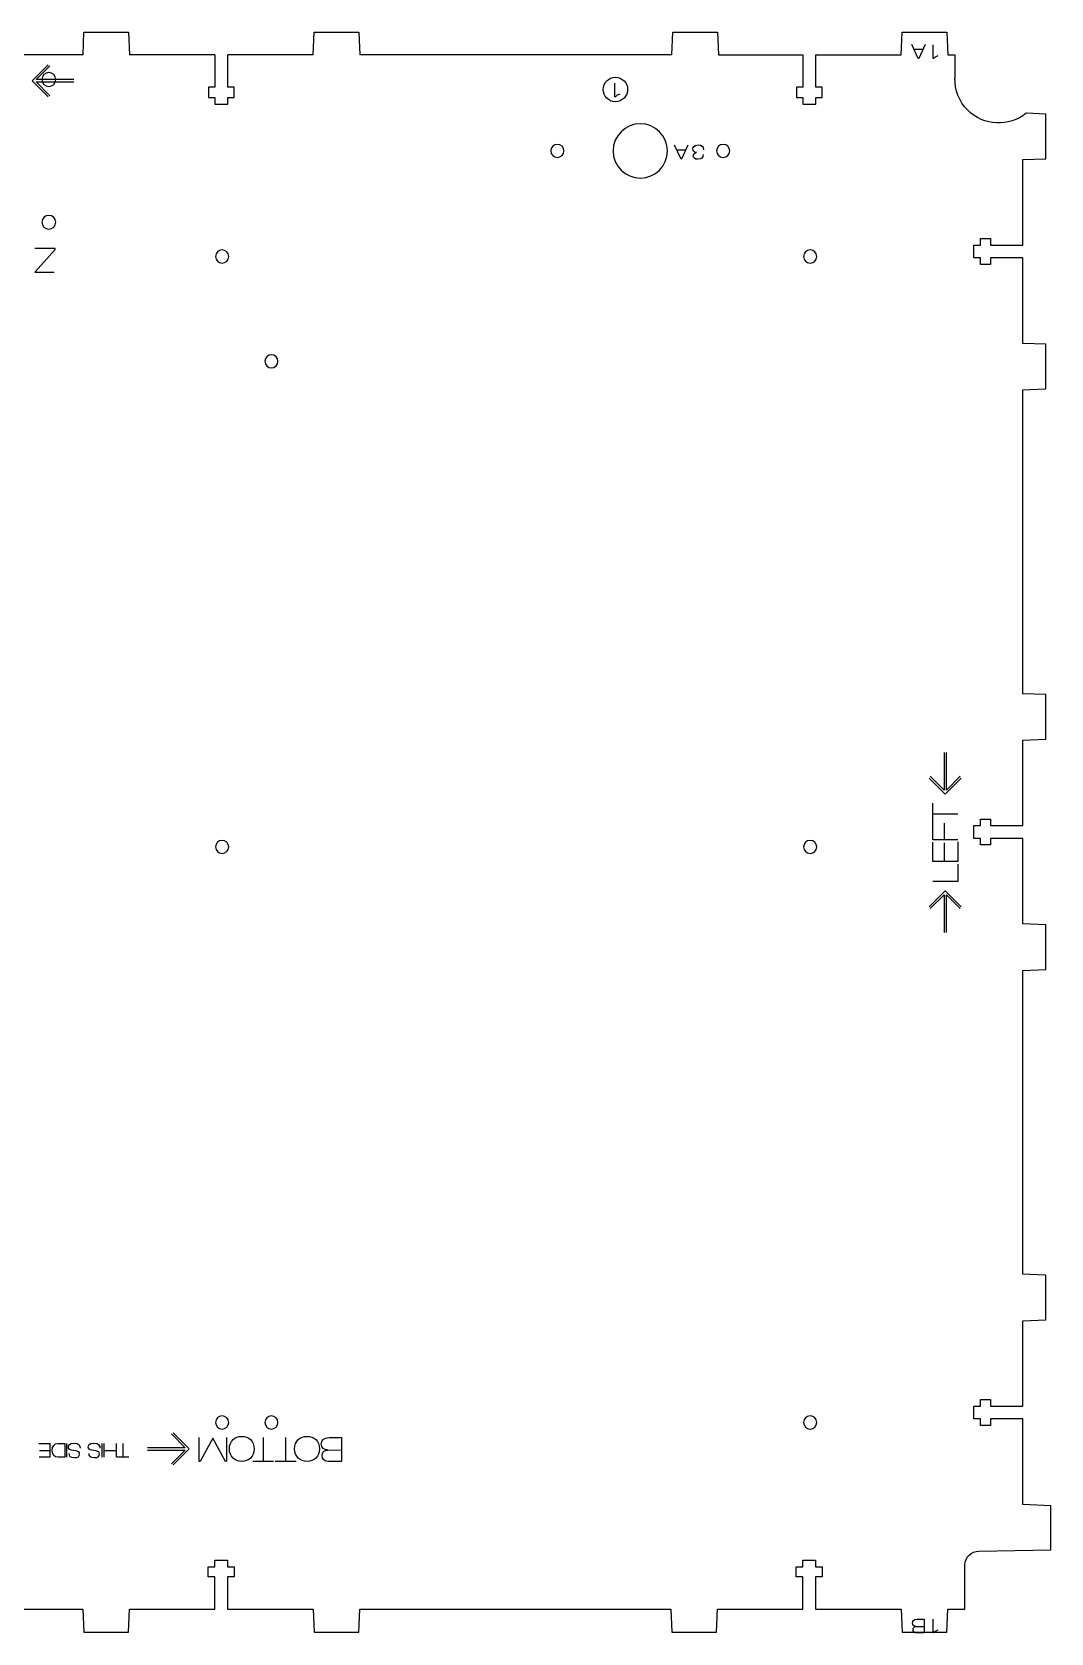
# Model space of a CAD drawing. Extents: x -1581 to 572, y -350 to 1591.
# Drawn here: x -934.1 to -712.9, y -350.1 to -2.4 of the extents above; entities that cross this region are included whole.
import ezdxf

# ---------------------------------------------------------------- set-up
doc = ezdxf.new("R2010")
doc.units = 0
doc.layers.add('Cuts', color=1, linetype='Continuous', lineweight=25, true_color=0xff0000)
doc.layers.add('Text', color=5, linetype='Continuous', lineweight=25, true_color=0x0000ff)

msp = doc.modelspace()

# ---------------------------------------------------------------- linework, layer by layer
at = {"layer": 'Cuts', "color": 1, "lineweight": 25, "true_color": 0xff0000}
for p, q in [((-923.06, -7.36), (-922.86, -2.38)), ((-922.86, -2.38), (-913.17, -2.38)), ((-913.17, -2.38), (-912.96, -7.36)), ((-873.1, -7.36), (-872.89, -2.38)), ((-872.89, -2.38), (-863.2, -2.38)), ((-863.2, -2.38), (-863, -7.36)), ((-795.2, -7.36), (-794.99, -2.38)), ((-794.99, -2.38), (-785.3, -2.38)), ((-785.3, -2.38), (-785.1, -7.36)), ((-745.43, -7.36), (-745.23, -2.38)), ((-745.23, -2.38), (-735.53, -2.38)), ((-735.53, -2.38), (-735.33, -7.36)), ((-923.06, -7.36), (-968.89, -7.36)), ((-894.42, -7.36), (-912.96, -7.36)), ((-894.42, -7.36), (-894.42, -14.38)), ((-891.62, -14.38), (-891.62, -7.36)), ((-873.1, -7.36), (-891.62, -7.36)), ((-795.2, -7.36), (-863, -7.36)), ((-785.1, -7.36), (-766.75, -7.36)), ((-766.75, -7.36), (-766.75, -14.38)), ((-763.95, -14.38), (-763.95, -7.36)), ((-763.95, -7.36), (-745.43, -7.36)), ((-735.33, -7.36), (-733.77, -7.36)), ((-733.77, -7.36), (-733.77, -12.43)), ((-894.42, -14.38), (-895.82, -14.38)), ((-895.82, -14.38), (-895.82, -16.58)), ((-895.82, -16.58), (-894.42, -16.58)), ((-894.42, -16.58), (-894.42, -18.02)), ((-890.22, -14.38), (-891.62, -14.38)), ((-891.62, -18.02), (-891.62, -16.58)), ((-891.62, -16.58), (-890.22, -16.58)), ((-890.22, -16.58), (-890.22, -14.38)), ((-766.75, -14.38), (-768.15, -14.38)), ((-768.15, -14.38), (-768.15, -16.58)), ((-768.15, -16.58), (-766.75, -16.58)), ((-766.75, -16.58), (-766.75, -18.02)), ((-762.55, -14.38), (-763.95, -14.38)), ((-763.95, -18.02), (-763.95, -16.58)), ((-763.95, -16.58), (-762.55, -16.58)), ((-762.55, -16.58), (-762.55, -14.38)), ((-894.42, -18.02), (-891.62, -18.02)), ((-766.75, -18.02), (-763.95, -18.02)), ((-714.02, -20.21), (-718.28, -20.03)), ((-714.02, -29.9), (-714.02, -20.21)), ((-719, -30.1), (-714.02, -29.9)), ((-719, -48.66), (-719, -30.1)), ((-729.66, -51.46), (-729.66, -48.66)), ((-729.66, -48.66), (-728.21, -48.66)), ((-728.21, -48.66), (-728.21, -47.26)), ((-728.21, -47.26), (-726.01, -47.26)), ((-726.01, -47.26), (-726.01, -48.66)), ((-726.01, -48.66), (-719, -48.66)), ((-728.21, -51.46), (-729.66, -51.46)), ((-728.21, -52.86), (-728.21, -51.46)), ((-719, -51.46), (-726.01, -51.46)), ((-726.01, -51.46), (-726.01, -52.86)), ((-719, -70.01), (-719, -51.46)), ((-726.01, -52.86), (-728.21, -52.86)), ((-714.02, -70.21), (-719, -70.01)), ((-714.02, -79.9), (-714.02, -70.21)), ((-719, -80.11), (-714.02, -79.9)), ((-719, -146.1), (-719, -80.11)), ((-714.02, -146.3), (-719, -146.1)), ((-714.02, -155.99), (-714.02, -146.3)), ((-719, -156.2), (-714.02, -155.99)), ((-719, -174.73), (-719, -156.2)), ((-728.21, -174.73), (-728.21, -173.33)), ((-728.21, -173.33), (-726.01, -173.33)), ((-726.01, -173.33), (-726.01, -174.73)), ((-729.66, -177.53), (-729.66, -174.73)), ((-729.66, -174.73), (-728.21, -174.73)), ((-726.01, -174.73), (-719, -174.73)), ((-728.21, -177.53), (-729.66, -177.53)), ((-728.21, -178.93), (-728.21, -177.53)), ((-726.01, -178.93), (-728.21, -178.93)), ((-719, -177.53), (-726.01, -177.53)), ((-726.01, -177.53), (-726.01, -178.93)), ((-719, -196.1), (-719, -177.53)), ((-714.02, -196.31), (-719, -196.1)), ((-714.02, -206), (-714.02, -196.31)), ((-719, -206.2), (-714.02, -206)), ((-719, -272.19), (-719, -206.2)), ((-714.02, -272.4), (-719, -272.19)), ((-714.02, -282.09), (-714.02, -272.4)), ((-719, -282.29), (-714.02, -282.09)), ((-719, -300.81), (-719, -282.29)), ((-729.66, -303.61), (-729.66, -300.81)), ((-729.66, -300.81), (-728.21, -300.81)), ((-728.21, -300.81), (-728.21, -299.41)), ((-728.21, -299.41), (-726.01, -299.41)), ((-726.01, -299.41), (-726.01, -300.81)), ((-726.01, -300.81), (-719, -300.81)), ((-728.21, -303.61), (-729.66, -303.61)), ((-728.21, -305.01), (-728.21, -303.61)), ((-726.01, -305.01), (-728.21, -305.01)), ((-719, -303.61), (-726.01, -303.61)), ((-726.01, -303.61), (-726.01, -305.01)), ((-719, -322.2), (-719, -303.61)), ((-712.91, -322.45), (-719, -322.2)), ((-712.91, -332.05), (-712.91, -322.45)), ((-728.58, -332.3), (-712.91, -332.05)), ((-895.87, -337.89), (-895.87, -335.69)), ((-895.87, -335.69), (-894.47, -335.69)), ((-894.47, -335.69), (-894.47, -334.24)), ((-894.47, -334.24), (-891.67, -334.24)), ((-891.67, -334.24), (-891.67, -335.69)), ((-891.67, -335.69), (-890.27, -335.69)), ((-890.27, -335.69), (-890.27, -337.89)), ((-768.2, -337.89), (-768.2, -335.69)), ((-768.2, -335.69), (-766.8, -335.69)), ((-766.8, -335.69), (-766.8, -334.24)), ((-766.8, -334.24), (-764, -334.24)), ((-764, -334.24), (-764, -335.69)), ((-764, -335.69), (-762.6, -335.69)), ((-762.6, -335.69), (-762.6, -337.89)), ((-731.58, -344.9), (-731.58, -335.3)), ((-894.47, -337.89), (-895.87, -337.89)), ((-894.47, -344.9), (-894.47, -337.89)), ((-890.27, -337.89), (-891.67, -337.89)), ((-891.67, -337.89), (-891.67, -344.9)), ((-766.8, -337.89), (-768.2, -337.89)), ((-766.8, -344.9), (-766.8, -337.89)), ((-762.6, -337.89), (-764, -337.89)), ((-764, -337.89), (-764, -344.9)), ((-968.89, -344.9), (-923.1, -344.9)), ((-923.1, -344.9), (-922.89, -349.88)), ((-913.2, -349.88), (-913, -344.9)), ((-913, -344.9), (-894.47, -344.9)), ((-891.67, -344.9), (-873.1, -344.9)), ((-873.1, -344.9), (-872.89, -349.88)), ((-863.2, -349.88), (-863, -344.9)), ((-863, -344.9), (-795.43, -344.9)), ((-795.43, -344.9), (-795.22, -349.88)), ((-785.53, -349.88), (-785.33, -344.9)), ((-785.33, -344.9), (-766.8, -344.9)), ((-764, -344.9), (-745.43, -344.9)), ((-745.43, -344.9), (-745.22, -349.88)), ((-735.53, -349.88), (-735.33, -344.9)), ((-735.33, -344.9), (-731.58, -344.9)), ((-922.89, -349.88), (-913.2, -349.88)), ((-872.89, -349.88), (-863.2, -349.88)), ((-795.22, -349.88), (-785.53, -349.88)), ((-745.22, -349.88), (-735.53, -349.88))]:
    msp.add_line(p, q, dxfattribs=at)
for points in [[(-930.5, -11.2), (-931.32, -11.2), (-932, -11.88), (-932, -12.71)], [(-932, -12.71), (-932, -13.53), (-931.32, -14.21), (-930.5, -14.21)], [(-929, -12.71), (-929, -11.88), (-929.67, -11.2), (-930.5, -11.2)], [(-930.5, -14.21), (-929.67, -14.21), (-929, -13.53), (-929, -12.71)], [(-730.99, -19.36), (-732.9, -17.45), (-733.82, -14.93), (-733.77, -12.43)], [(-718.28, -20.03), (-722.02, -23.06), (-727.51, -22.84), (-730.99, -19.36)], [(-802.08, -22.3), (-805.33, -22.3), (-807.98, -24.95), (-807.98, -28.2)], [(-796.18, -28.2), (-796.18, -24.95), (-798.82, -22.3), (-802.08, -22.3)], [(-820.08, -26.78), (-820.86, -26.78), (-821.5, -27.42), (-821.5, -28.2)], [(-818.65, -28.2), (-818.65, -27.42), (-819.29, -26.78), (-820.08, -26.78)], [(-784.08, -26.78), (-784.86, -26.78), (-785.5, -27.42), (-785.5, -28.2)], [(-782.65, -28.2), (-782.65, -27.42), (-783.29, -26.78), (-784.08, -26.78)], [(-821.5, -28.2), (-821.5, -28.99), (-820.86, -29.63), (-820.08, -29.63)], [(-820.08, -29.63), (-819.29, -29.63), (-818.65, -28.99), (-818.65, -28.2)], [(-807.98, -28.2), (-807.98, -31.46), (-805.33, -34.1), (-802.08, -34.1)], [(-802.08, -34.1), (-798.82, -34.1), (-796.18, -31.46), (-796.18, -28.2)], [(-785.5, -28.2), (-785.5, -28.99), (-784.86, -29.63), (-784.08, -29.63)], [(-784.08, -29.63), (-783.29, -29.63), (-782.65, -28.99), (-782.65, -28.2)], [(-930.5, -42.21), (-931.32, -42.21), (-932, -42.88), (-932, -43.71)], [(-932, -43.71), (-932, -44.53), (-931.32, -45.21), (-930.5, -45.21)], [(-929, -43.71), (-929, -42.88), (-929.67, -42.21), (-930.5, -42.21)], [(-930.5, -45.21), (-929.67, -45.21), (-929, -44.53), (-929, -43.71)], [(-892.87, -49.71), (-893.65, -49.71), (-894.29, -50.35), (-894.29, -51.14)], [(-894.29, -51.14), (-894.29, -51.93), (-893.65, -52.56), (-892.87, -52.56)], [(-891.44, -51.14), (-891.44, -50.35), (-892.08, -49.71), (-892.87, -49.71)], [(-892.87, -52.56), (-892.08, -52.56), (-891.44, -51.93), (-891.44, -51.14)], [(-765.2, -49.71), (-765.99, -49.71), (-766.62, -50.35), (-766.62, -51.14)], [(-766.62, -51.14), (-766.62, -51.93), (-765.99, -52.56), (-765.2, -52.56)], [(-763.77, -51.14), (-763.77, -50.35), (-764.41, -49.71), (-765.2, -49.71)], [(-765.2, -52.56), (-764.41, -52.56), (-763.77, -51.93), (-763.77, -51.14)], [(-882.17, -72.48), (-882.96, -72.48), (-883.59, -73.12), (-883.59, -73.9)], [(-880.74, -73.9), (-880.74, -73.12), (-881.38, -72.48), (-882.17, -72.48)], [(-883.59, -73.9), (-883.59, -74.69), (-882.96, -75.33), (-882.17, -75.33)], [(-882.17, -75.33), (-881.38, -75.33), (-880.74, -74.69), (-880.74, -73.9)], [(-892.87, -177.95), (-893.65, -177.95), (-894.29, -178.59), (-894.29, -179.38)], [(-894.29, -179.38), (-894.29, -180.16), (-893.65, -180.8), (-892.87, -180.8)], [(-891.44, -179.38), (-891.44, -178.59), (-892.08, -177.95), (-892.87, -177.95)], [(-892.87, -180.8), (-892.08, -180.8), (-891.44, -180.16), (-891.44, -179.38)], [(-765.2, -177.95), (-765.99, -177.95), (-766.62, -178.59), (-766.62, -179.38)], [(-766.62, -179.38), (-766.62, -180.16), (-765.99, -180.8), (-765.2, -180.8)], [(-763.77, -179.38), (-763.77, -178.59), (-764.41, -177.95), (-765.2, -177.95)], [(-765.2, -180.8), (-764.41, -180.8), (-763.77, -180.16), (-763.77, -179.38)], [(-892.87, -302.94), (-893.65, -302.94), (-894.29, -303.57), (-894.29, -304.36)], [(-894.29, -304.36), (-894.29, -305.15), (-893.65, -305.79), (-892.87, -305.79)], [(-891.44, -304.36), (-891.44, -303.57), (-892.08, -302.94), (-892.87, -302.94)], [(-892.87, -305.79), (-892.08, -305.79), (-891.44, -305.15), (-891.44, -304.36)], [(-882.17, -302.94), (-882.96, -302.94), (-883.59, -303.57), (-883.59, -304.36)], [(-883.59, -304.36), (-883.59, -305.15), (-882.96, -305.79), (-882.17, -305.79)], [(-880.74, -304.36), (-880.74, -303.57), (-881.38, -302.94), (-882.17, -302.94)], [(-882.17, -305.79), (-881.38, -305.79), (-880.74, -305.15), (-880.74, -304.36)], [(-765.2, -302.94), (-765.99, -302.94), (-766.62, -303.57), (-766.62, -304.36)], [(-766.62, -304.36), (-766.62, -305.15), (-765.99, -305.79), (-765.2, -305.79)], [(-763.77, -304.36), (-763.77, -303.57), (-764.41, -302.94), (-765.2, -302.94)], [(-765.2, -305.79), (-764.41, -305.79), (-763.77, -305.15), (-763.77, -304.36)], [(-731.58, -335.3), (-731.58, -333.64), (-730.23, -332.3), (-728.58, -332.3)]]:
    msp.add_open_spline(points, degree=3, dxfattribs=at)
at = {"layer": 'Text', "color": 5, "lineweight": 25, "true_color": 0x0000ff}
for points in [[(-740.21, -5.13), (-741.6, -8.15), (-741.71, -8.15), (-743.1, -5.13)], [(-742.64, -6.12), (-740.66, -6.12)], [(-738.38, -8.12), (-738.49, -8.12), (-738.49, -5.15)], [(-930.62, -16.44), (-934.1, -12.97), (-930.62, -9.49)], [(-925.06, -12.72), (-933.24, -12.72), (-930.24, -9.72)], [(-930.25, -16.21), (-933.24, -13.22), (-925.06, -13.22)], [(-807.47, -16.45), (-807.58, -16.45), (-807.58, -13.47)], [(-791.73, -26.96), (-793.11, -29.98), (-793.22, -29.98), (-794.61, -26.96)], [(-794.15, -27.96), (-792.18, -27.96)], [(-789.88, -28.57), (-789.88, -28.56)], [(-929.35, -54.61), (-933.48, -54.61), (-933.48, -54.44), (-929.1, -49.61), (-929.1, -49.4), (-933.56, -49.4)], [(-736.11, -158.85), (-736.11, -167.02), (-739.11, -164.02)], [(-732.62, -164.03), (-735.61, -167.02), (-735.61, -158.85)], [(-732.39, -164.4), (-735.86, -167.88), (-739.34, -164.4)], [(-738.59, -174.58), (-738.59, -169.88)], [(-733.14, -172.22), (-738.59, -172.22)], [(-733.14, -177.8), (-738.59, -177.8), (-738.59, -173.98)], [(-736.05, -177.8), (-736.05, -174.2)], [(-733.14, -178.28), (-733.14, -182.57), (-738.59, -182.57), (-738.59, -178.33)], [(-736.05, -182.57), (-736.05, -178.5)], [(-733.14, -183.09), (-733.14, -186.91), (-738.59, -186.91)], [(-739.34, -192.39), (-735.86, -188.91), (-732.39, -192.39)], [(-739.1, -192.76), (-736.11, -189.77), (-736.11, -197.95)], [(-735.61, -197.95), (-735.61, -189.77), (-732.61, -192.77)], [(-932.64, -308.92), (-930.26, -308.92), (-930.26, -311.94), (-932.61, -311.94)], [(-928.48, -308.92), (-927.01, -308.92), (-927.01, -311.94), (-927.01, -311.94)], [(-926.56, -311.94), (-926.56, -308.92)], [(-918.88, -311.94), (-918.88, -308.92)], [(-918.45, -311.94), (-918.45, -308.92)], [(-915.86, -308.92), (-915.86, -311.94)], [(-914.4, -308.92), (-914.4, -311.94)], [(-903.86, -306.86), (-900.87, -309.85), (-909.04, -309.85)], [(-903.49, -306.62), (-900.01, -310.1), (-903.49, -313.58)], [(-891.91, -307.61), (-891.91, -312.82), (-892.15, -312.82), (-894.89, -307.76), (-894.9, -307.76), (-897.63, -312.82), (-897.87, -312.82), (-897.87, -307.61)], [(-883.96, -307.61), (-883.96, -312.82)], [(-879.08, -307.61), (-879.08, -312.82)], [(-869.58, -307.61), (-866.93, -307.61), (-866.93, -312.82), (-866.93, -312.82)], [(-930.26, -310.54), (-932.51, -310.54)], [(-927.01, -311.94), (-928.48, -311.94)], [(-924.55, -310.55), (-925.55, -310.38)], [(-920.23, -310.55), (-921.23, -310.38)], [(-915.86, -310.54), (-918.45, -310.54)], [(-913.09, -311.94), (-915.69, -311.94)], [(-909.04, -310.35), (-900.87, -310.35), (-903.87, -313.35)], [(-881.69, -312.82), (-886.19, -312.82)], [(-876.82, -312.82), (-881.32, -312.82)], [(-870.01, -310.35), (-870.01, -310.33)], [(-870.01, -310.34), (-866.93, -310.35)], [(-866.93, -312.82), (-869.77, -312.82)], [(-741.94, -347.07), (-740.41, -347.07), (-740.41, -350.09), (-740.41, -350.09)], [(-738.41, -350.07), (-738.52, -350.07), (-738.52, -347.09)], [(-742.2, -348.65), (-742.2, -348.65)], [(-742.2, -348.65), (-740.41, -348.65)], [(-740.41, -350.09), (-742.05, -350.09)]]:
    msp.add_lwpolyline(points, dxfattribs=at)
for points in [[(-737.44, -7.56), (-737.9, -7.68), (-738.2, -7.92), (-738.38, -8.12)], [(-810.14, -14.86), (-810.14, -13.39), (-808.95, -12.21), (-807.48, -12.21)], [(-807.48, -12.21), (-806.01, -12.21), (-804.82, -13.39), (-804.82, -14.86)], [(-807.48, -17.52), (-808.95, -17.52), (-810.14, -16.33), (-810.14, -14.86)], [(-804.82, -14.86), (-804.82, -16.33), (-806.01, -17.52), (-807.48, -17.52)], [(-806.53, -15.89), (-806.99, -16), (-807.29, -16.24), (-807.47, -16.45)], [(-790.65, -27.77), (-790.65, -27.44), (-790.43, -26.91), (-789.49, -26.91)], [(-789.88, -28.56), (-790.45, -28.5), (-790.65, -28.17), (-790.65, -27.77)], [(-789.49, -26.91), (-788.72, -26.91), (-788.35, -27.3), (-788.35, -27.89)], [(-790.58, -29.24), (-790.58, -28.95), (-790.41, -28.63), (-789.88, -28.57)], [(-789.56, -30.02), (-790.27, -30.02), (-790.58, -29.7), (-790.58, -29.24)], [(-788.43, -29.02), (-788.46, -29.64), (-788.72, -30.02), (-789.56, -30.02)], [(-788.35, -27.89), (-788.35, -27.92), (-788.35, -27.95), (-788.35, -27.99)], [(-929.74, -310.43), (-929.74, -309.53), (-929.32, -308.92), (-928.48, -308.92)], [(-926.24, -309.71), (-926.24, -309.37), (-926.08, -308.86), (-925.04, -308.86)], [(-925.04, -308.86), (-923.84, -308.86), (-923.71, -309.49), (-923.7, -309.92)], [(-921.92, -309.71), (-921.92, -309.37), (-921.76, -308.86), (-920.72, -308.86)], [(-920.72, -308.86), (-919.52, -308.86), (-919.39, -309.49), (-919.38, -309.92)], [(-891.29, -310.1), (-891.29, -308.38), (-890.08, -307.38), (-888.59, -307.38)], [(-888.59, -307.38), (-887.1, -307.38), (-885.89, -308.38), (-885.89, -310.1)], [(-877.12, -310.1), (-877.12, -308.38), (-875.91, -307.38), (-874.42, -307.38)], [(-874.42, -307.38), (-872.93, -307.38), (-871.72, -308.38), (-871.72, -310.1)], [(-871.33, -309.03), (-871.33, -308.42), (-870.94, -307.61), (-869.58, -307.61)], [(-870.01, -310.33), (-870.69, -310.31), (-871.33, -309.94), (-871.33, -309.03)], [(-928.48, -311.94), (-929.32, -311.94), (-929.74, -311.33), (-929.74, -310.43)], [(-925.55, -310.38), (-926.02, -310.28), (-926.24, -310.08), (-926.24, -309.71)], [(-926.17, -311.1), (-926.14, -311.56), (-925.93, -312.01), (-924.92, -312.01)], [(-924.92, -312.01), (-924.16, -312.01), (-923.81, -311.73), (-923.81, -311.24)], [(-923.81, -311.24), (-923.81, -310.82), (-924.05, -310.65), (-924.55, -310.55)], [(-921.23, -310.38), (-921.7, -310.28), (-921.92, -310.08), (-921.92, -309.71)], [(-921.84, -311.1), (-921.81, -311.56), (-921.61, -312.01), (-920.6, -312.01)], [(-920.6, -312.01), (-919.83, -312.01), (-919.48, -311.73), (-919.48, -311.24)], [(-919.48, -311.24), (-919.48, -310.82), (-919.73, -310.65), (-920.23, -310.55)], [(-888.59, -312.82), (-890.08, -312.82), (-891.29, -311.82), (-891.29, -310.1)], [(-885.89, -310.1), (-885.89, -311.82), (-887.1, -312.82), (-888.59, -312.82)], [(-874.42, -312.82), (-875.91, -312.82), (-877.12, -311.82), (-877.12, -310.1)], [(-871.72, -310.1), (-871.72, -311.82), (-872.93, -312.82), (-874.42, -312.82)], [(-871.17, -311.53), (-871.17, -310.92), (-870.63, -310.33), (-870.01, -310.35)], [(-869.77, -312.82), (-870.59, -312.82), (-871.17, -312.38), (-871.17, -311.53)], [(-742.96, -347.89), (-742.96, -347.54), (-742.73, -347.07), (-741.94, -347.07)], [(-742.2, -348.65), (-742.59, -348.63), (-742.96, -348.42), (-742.96, -347.89)], [(-742.86, -349.34), (-742.86, -348.98), (-742.55, -348.65), (-742.2, -348.65)], [(-742.05, -350.09), (-742.53, -350.09), (-742.86, -349.83), (-742.86, -349.34)], [(-737.47, -349.51), (-737.93, -349.62), (-738.23, -349.86), (-738.41, -350.07)]]:
    msp.add_open_spline(points, degree=3, dxfattribs=at)

doc.saveas('drawing.dxf')
